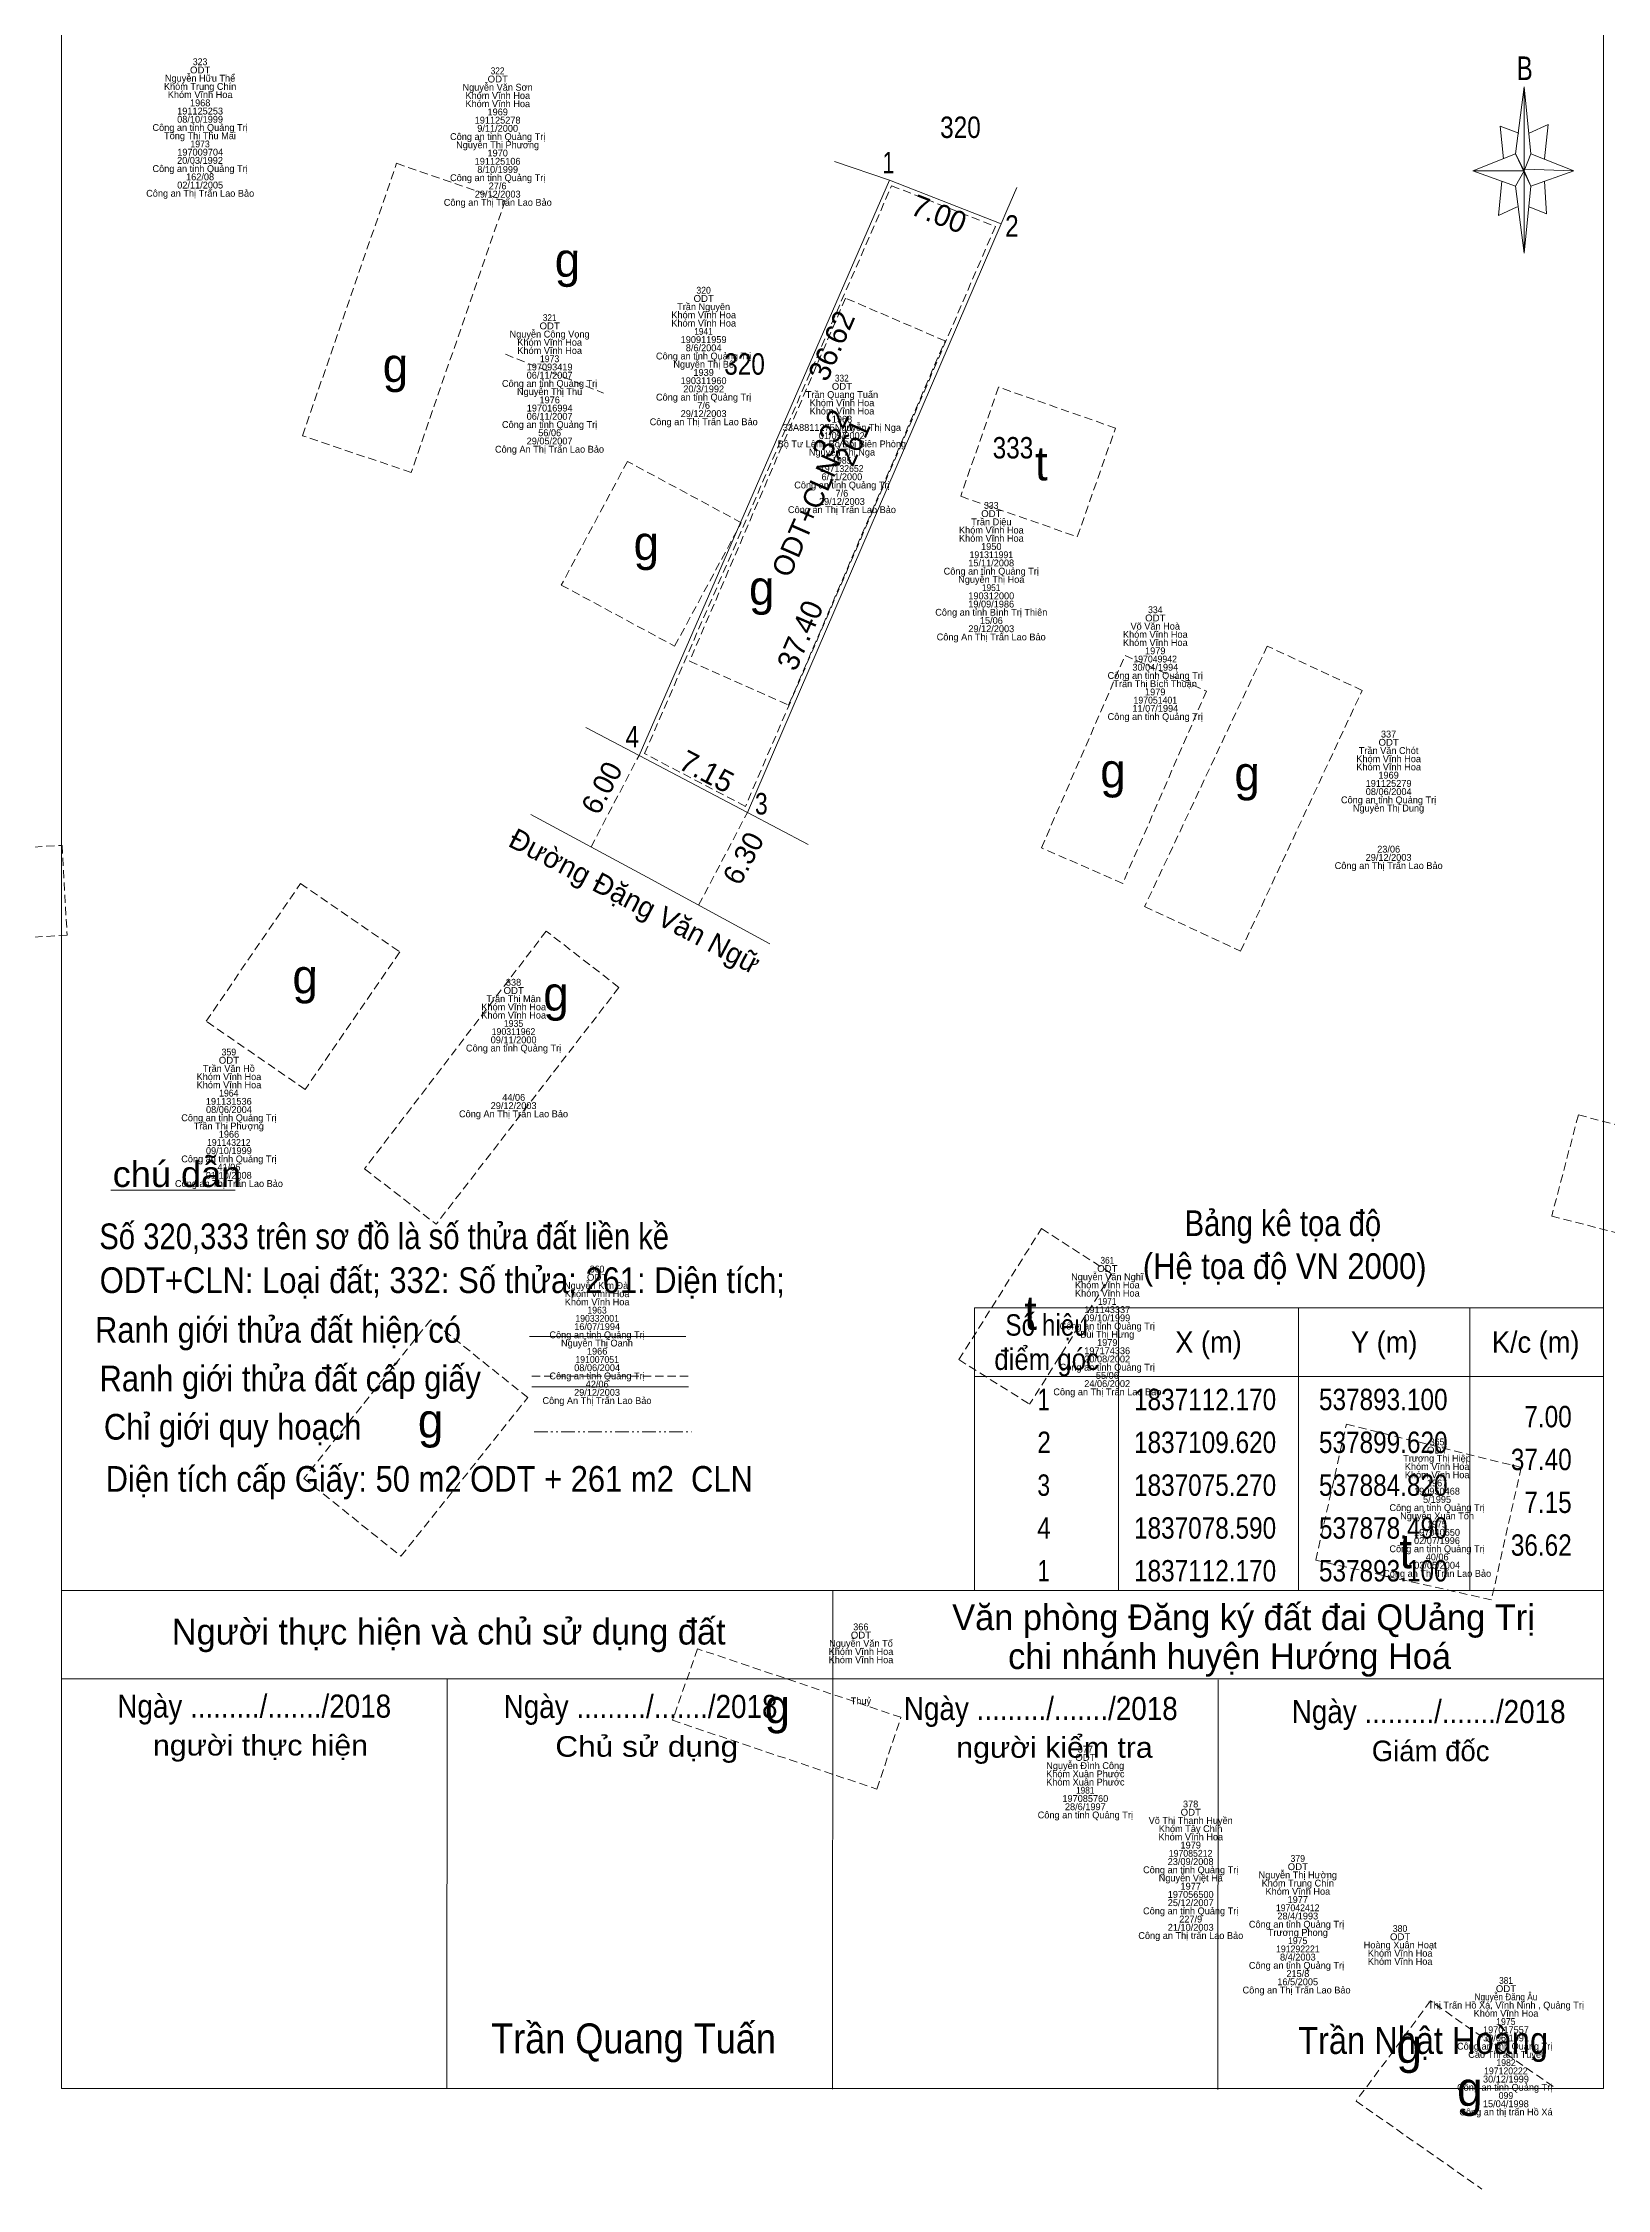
# Model space of a CAD drawing. Header units: metres. Extents: x 537497 to 538007, y 1836993 to 1837512.
# Drawn here: x 537843.7 to 537935, y 1836994.9 to 1837120.2 of the extents above; entities that cross this region are included whole.
import ezdxf
from ezdxf.enums import TextEntityAlignment as Align

# ---------------------------------------------------------------- set-up
doc = ezdxf.new("R2010")
doc.units = ezdxf.units.M
doc.header["$LTSCALE"] = 0.16
doc.linetypes.add('DASH_DOUBLE_DOT', pattern=[9.2, 5, -1.2, 0.3, -1.2, 0.3, -1.2])
doc.linetypes.add('MEDIUM_DASHED', pattern=[4.5, 3, -1.5])
for name, color, linetype, lineweight in [('1', 7, 'MEDIUM_DASHED', 13), ('10', 7, 'Continuous', 13), ('14', 7, 'MEDIUM_DASHED', 13), ('16', 7, 'Continuous', 13), ('17', 7, 'Continuous', 13), ('23', 7, 'Continuous', 13), ('5', 7, 'Continuous', 13), ('6', 7, 'Continuous', 13), ('63', 7, 'Continuous', 13)]:
    doc.layers.add(name, color=color, linetype=linetype, lineweight=lineweight)
doc.layers.add('15', color=7, linetype='Continuous')

msp = doc.modelspace()

# ---------------------------------------------------------------- linework, layer by layer
at = {"layer": '1'}
msp.add_lwpolyline([(537893.23, 1837111.85), (537899.29, 1837109.48), (537884.7, 1837075.62), (537878.81, 1837078.7)], close=True, dxfattribs=at)
at = {"layer": '10'}
for p, q in [((537878.49, 1837078.59), (537893.1, 1837112.17)), ((537900.55, 1837111.74), (537899.96, 1837110.4)), ((537884.82, 1837075.27), (537899.62, 1837109.62)), ((537888.36, 1837073.4), (537884.82, 1837075.27))]:
    msp.add_line(p, q, dxfattribs=at)
at = {"layer": '14'}
for p, q in [((537870.69, 1837102.01), (537876.41, 1837099.75)), ((537877.32, 1837065.05), (537866.65, 1837051.23)), ((537933.32, 1837057.61), (537939.8, 1837055.9)), ((537897.16, 1837043.32), (537901.29, 1837040.72)), ((537931.85, 1837000.88), (537924.69, 1837005.88)), ((537920.34, 1837000.04), (537927.69, 1836994.9))]:
    msp.add_line(p, q, dxfattribs=at)
for points in [[(537870.67, 1837110.97), (537865.19, 1837095.11), (537858.85, 1837097.26), (537864.34, 1837113.16)], [(537890.54, 1837105.29), (537881.44, 1837084.1), (537887.22, 1837081.53), (537896.35, 1837102.79)], [(537899.47, 1837100.1), (537897.27, 1837093.72), (537904.07, 1837091.36), (537906.3, 1837097.7)], [(537877.81, 1837095.76), (537873.95, 1837088.54), (537880.57, 1837084.97), (537884.46, 1837092.18)], [(537911.61, 1837082.35), (537906.72, 1837071.12), (537901.98, 1837073.2), (537906.86, 1837084.42)], [(537915.16, 1837084.98), (537908, 1837069.77), (537913.6, 1837067.17), (537920.7, 1837082.39)], [(537837.03, 1837067.64), (537836.7, 1837072.88), (537844.81, 1837073.34), (537845.11, 1837068.1)], [(537858.73, 1837071.11), (537864.53, 1837067.12), (537859.01, 1837059.1), (537853.22, 1837063.08)], [(537866.33, 1837045.64), (537858.93, 1837036.39), (537864.59, 1837031.85), (537872, 1837041.11)], [(537919.78, 1837039.55), (537929.98, 1837037.03), (537928.24, 1837029.3), (537917.99, 1837031.61)], [(537881.91, 1837026.44), (537880.44, 1837022.27), (537892.37, 1837018.25), (537893.78, 1837022.44)]]:
    msp.add_lwpolyline(points, close=True, dxfattribs=at)
for points in [[(537877.32, 1837065.05), (537873.07, 1837068.34), (537862.47, 1837054.46), (537866.65, 1837051.23)], [(537933.32, 1837057.61), (537931.76, 1837051.7), (537938.25, 1837050.03), (537939.8, 1837055.9)], [(537897.16, 1837043.32), (537901.98, 1837050.97), (537906.09, 1837048.33), (537901.29, 1837040.72)], [(537924.69, 1837005.88), (537920.34, 1837000.04), (537920.4, 1837000)]]:
    msp.add_lwpolyline(points, dxfattribs=at)
at = {"layer": '17'}
for p, q in [((537889.9, 1837113.26), (537893.1, 1837112.17)), ((537893.1, 1837112.17), (537899.62, 1837109.62)), ((537899.62, 1837109.62), (537899.96, 1837110.4)), ((537889.84, 1837095.8), (537890.83, 1837098.05)), ((537878.96, 1837071.48), (537872.18, 1837075.15)), ((537886.12, 1837067.6), (537878.96, 1837071.48)), ((537847.67, 1837053.21), (537854.91, 1837053.21)), ((537889.78, 1837000.74), (537889.8, 1837029.84)), ((537867.28, 1837000.76), (537867.3, 1837024.67)), ((537912.28, 1837000.72), (537912.3, 1837024.63))]:
    msp.add_line(p, q, dxfattribs=at)
at = {"layer": '17', "linetype": 'MEDIUM_DASHED'}
for p, q in [((537875.69, 1837073.25), (537878.49, 1837078.59)), ((537881.97, 1837069.85), (537884.82, 1837075.27))]:
    msp.add_line(p, q, dxfattribs=at)
at = {"layer": '23'}
for p, q in [((537875.38, 1837080.22), (537878.49, 1837078.59)), ((537878.49, 1837078.59), (537884.82, 1837075.27)), ((537888.36, 1837073.4), (537884.82, 1837075.27))]:
    msp.add_line(p, q, dxfattribs=at)
at = {"layer": '5'}
for p, q in [((537844.78, 1837000.78), (537844.78, 1837142.58)), ((537929.65, 1837113.72), (537930.15, 1837117.62)), ((537930.55, 1837113.72), (537933.05, 1837112.72)), ((537929.65, 1837111.82), (537927.15, 1837112.72)), ((537930.55, 1837111.82), (537930.15, 1837107.92)), ((537931.35, 1837112.12), (537931.45, 1837110.22)), ((537931.45, 1837110.22), (537930.45, 1837110.62))]:
    msp.add_line(p, q, dxfattribs=at)
for points in [[(537844.78, 1837142.58), (537934.78, 1837142.58), (537934.78, 1837000.78)], [(537930.45, 1837114.92), (537931.55, 1837115.42), (537931.35, 1837113.42)], [(537929.85, 1837114.92), (537928.75, 1837115.32), (537928.95, 1837113.42)], [(537930.15, 1837112.72), (537929.65, 1837113.72), (537927.15, 1837112.72)], [(537928.85, 1837112.12), (537928.65, 1837110.12), (537929.75, 1837110.62)], [(537930.15, 1837112.72), (537930.55, 1837111.82), (537933.05, 1837112.72)]]:
    msp.add_lwpolyline(points, dxfattribs=at)
for points in [[(537930.15, 1837117.62), (537930.55, 1837113.72), (537930.15, 1837112.72)], [(537930.15, 1837112.72), (537927.15, 1837112.72), (537929.65, 1837113.72), (537930.55, 1837111.82), (537933.05, 1837112.72), (537930.15, 1837112.82)], [(537930.15, 1837112.72), (537930.15, 1837107.92), (537929.65, 1837111.82)]]:
    msp.add_lwpolyline(points, close=True, dxfattribs=at)
at = {"layer": '6'}
for p, q in [((537872.09, 1837044.67), (537881.23, 1837044.67)), ((537872.23, 1837041.74), (537881.37, 1837041.74)), ((537844.78, 1837029.84), (537934.78, 1837029.84)), ((537844.78, 1837024.68), (537934.78, 1837024.68)), ((537934.78, 1837000.78), (537844.78, 1837000.78))]:
    msp.add_line(p, q, dxfattribs=at)
at = {"layer": '6', "linetype": 'MEDIUM_DASHED'}
msp.add_line((537872.23, 1837042.36), (537881.43, 1837042.36), dxfattribs=at)
at = {"layer": '63'}
for p, q in [((537906.48, 1837046.34), (537906.48, 1837029.84)), ((537916.98, 1837046.34), (537916.98, 1837029.84)), ((537926.98, 1837046.34), (537926.98, 1837029.84)), ((537898.08, 1837042.34), (537934.78, 1837042.34))]:
    msp.add_line(p, q, dxfattribs=at)
at = {"layer": '63', "linetype": 'DASH_DOUBLE_DOT'}
msp.add_line((537872.36, 1837039.11), (537881.56, 1837039.11), dxfattribs=at)
at = {"layer": '63'}
msp.add_lwpolyline([(537898.08, 1837046.34), (537934.78, 1837046.34), (537934.78, 1837029.84), (537898.08, 1837029.84)], close=True, dxfattribs=at)

# ---------------------------------------------------------------- texts
at = {"layer": '15'}
for s, width, p in [('323', 0.95, (537852.87, 1837118.89)), ('ODT', 1.05, (537852.875, 1837118.41)), ('ODT', 1.05, (537870.245, 1837117.88)), ('322', 0.9, (537870.235, 1837118.36)), ('1973', 0.95, (537852.87, 1837114.09)), ('ODT', 1.05, (537882.265, 1837105.07)), ('320', 0.95, (537882.26, 1837105.55)), ('321', 0.9, (537873.275, 1837103.95)), ('ODT', 1.05, (537873.275, 1837103.47)), ('1941', 0.9, (537882.255, 1837103.15)), ('1973', 0.95, (537873.27, 1837101.55)), ('ODT', 1.05, (537890.335, 1837099.94)), ('332', 0.9, (537890.325, 1837100.42)), ('197132652', 0.95, (537890.325, 1837095.14)), ('1985', 0.95, (537890.325, 1837095.62)), ('ODT', 1.05, (537899.055, 1837092.51)), ('333', 0.95, (537899.05, 1837092.99)), ('191311991', 0.95, (537899.055, 1837090.11)), ('1951', 0.9, (537899.045, 1837088.19)), ('ODT', 1.05, (537908.625, 1837086.42)), ('334', 0.95, (537908.625, 1837086.9)), ('197049942', 0.95, (537908.615, 1837084.02)), ('197051401', 0.95, (537908.625, 1837081.62)), ('ODT', 1.05, (537922.245, 1837079.16)), ('ODT', 1.05, (537871.175, 1837064.67)), ('1935', 0.95, (537871.165, 1837062.75)), ('359', 0.95, (537854.55, 1837061.08)), ('190311962', 0.95, (537871.165, 1837062.27)), ('ODT', 1.05, (537854.555, 1837060.6)), ('1964', 0.95, (537854.545, 1837058.68)), ('191143212', 0.95, (537854.545, 1837055.8)), ('361', 0.9, (537905.825, 1837048.92)), ('ODT', 1.05, (537876.045, 1837047.93)), ('360', 0.95, (537876.04, 1837048.41)), ('ODT', 1.05, (537905.825, 1837048.44)), ('1971', 0.9, (537905.815, 1837046.52)), ('190332001', 0.95, (537876.045, 1837045.53)), ('1963', 0.95, (537876.04, 1837046.01)), ('191007051', 0.95, (537876.045, 1837043.13)), ('ODT', 1.05, (537925.075, 1837037.84)), ('365', 0.95, (537925.075, 1837038.32)), ('1975', 0.95, (537925.065, 1837033.52)), ('ODT', 1.05, (537891.445, 1837027.04)), ('ODT', 1.05, (537904.545, 1837019.9)), ('1981', 0.9, (537904.535, 1837017.98)), ('ODT', 1.05, (537910.695, 1837016.7)), ('197085212', 0.95, (537910.685, 1837014.3)), ('ODT', 1.05, (537916.945, 1837013.52)), ('379', 0.95, (537916.94, 1837014)), ('197042412', 0.95, (537916.935, 1837011.12)), ('380', 0.95, (537922.91, 1837009.91)), ('191292221', 0.95, (537916.945, 1837008.72)), ('1975', 0.95, (537916.935, 1837009.2)), ('ODT', 1.05, (537922.915, 1837009.43)), ('Nguyễn Đăng Âu', 0.9, (537929.09, 1837005.92)), ('ODT', 1.05, (537929.095, 1837006.4)), ('381', 0.9, (537929.095, 1837006.88)), ('1975', 0.95, (537929.085, 1837004.48)), ('197120222', 0.95, (537929.085, 1837001.6)), ('1982', 0.95, (537929.095, 1837002.08)), ('099', 0.95, (537929.09, 1837000.16))]:
    msp.add_text(s, height=0.4, dxfattribs=dict(at, width=width)).set_placement(p, align=Align.CENTER)
for s, p in [('Khóm Trung Chín', (537852.87, 1837117.45)), ('Nguyễn Hữu Thể', (537852.87, 1837117.93)), ('Nguyễn Văn Sơn', (537870.235, 1837117.4)), ('Khóm Vĩnh Hoa', (537852.875, 1837116.97)), ('1968', (537852.875, 1837116.49)), ('Khóm Vĩnh Hoa', (537870.245, 1837116.92)), ('Khóm Vĩnh Hoa', (537870.245, 1837116.44)), ('Công an tỉnh Quảng Trị', (537852.87, 1837115.05)), ('08/10/1999', (537852.87, 1837115.53)), ('191125253', (537852.87, 1837116.01)), ('191125278', (537870.235, 1837115.48)), ('9/11/2000', (537870.24, 1837115)), ('1969', (537870.24, 1837115.96)), ('Tống Thị Thu Mai', (537852.865, 1837114.57)), ('Công an tỉnh Quảng Trị', (537870.24, 1837114.52)), ('Nguyễn Thị Phương', (537870.235, 1837114.04)), ('Công an tỉnh Quảng Trị', (537852.87, 1837112.65)), ('20/03/1992', (537852.865, 1837113.13)), ('197009704', (537852.875, 1837113.61)), ('191125106', (537870.235, 1837113.08)), ('8/10/1999', (537870.24, 1837112.6)), ('1970', (537870.24, 1837113.56)), ('Công an Thị Trấn Lao Bảo', (537852.875, 1837111.21)), ('02/11/2005', (537852.875, 1837111.69)), ('162/08', (537852.87, 1837112.17)), ('Công an tỉnh Quảng Trị', (537870.24, 1837112.12)), ('29/12/2003', (537870.24, 1837111.16)), ('27/6', (537870.235, 1837111.64)), ('Công an Thị Trấn Lao Bảo', (537870.245, 1837110.68)), ('Khóm Vĩnh Hoa', (537882.265, 1837104.11)), ('Trần Nguyên', (537882.26, 1837104.59)), ('Nguyễn Công Vọng', (537873.27, 1837102.99)), ('Khóm Vĩnh Hoa', (537873.275, 1837102.51)), ('Khóm Vĩnh Hoa', (537882.265, 1837103.63)), ('190911959', (537882.26, 1837102.67)), ('Khóm Vĩnh Hoa', (537873.275, 1837102.03)), ('Công an tỉnh Quảng Trị', (537882.26, 1837101.71)), ('Nguyễn Thị Bê', (537882.265, 1837101.23)), ('8/6/2004', (537882.26, 1837102.19)), ('Công an tỉnh Quảng Trị', (537873.27, 1837100.11)), ('06/11/2007', (537873.27, 1837100.59)), ('197093419', (537873.27, 1837101.07)), ('190311960', (537882.26, 1837100.27)), ('1939', (537882.26, 1837100.75)), ('Nguyễn Thị Thu', (537873.27, 1837099.63)), ('197016994', (537873.275, 1837098.67)), ('1976', (537873.275, 1837099.15)), ('Công an tỉnh Quảng Trị', (537882.26, 1837099.31)), ('20/3/1992', (537882.265, 1837099.79)), ('7/6', (537882.26, 1837098.83)), ('Trần Quang Tuấn', (537890.335, 1837099.46)), ('Khóm Vĩnh Hoa', (537890.335, 1837098.98)), ('Công an tỉnh Quảng Trị', (537873.27, 1837097.71)), ('06/11/2007', (537873.27, 1837098.19)), ('Công an Thị Trấn Lao Bảo', (537882.265, 1837097.87)), ('29/12/2003', (537882.26, 1837098.35)), ('33A8811275Nguyễn Thị Nga', (537890.33, 1837097.54)), ('Khóm Vĩnh Hoa', (537890.335, 1837098.5)), ('1968', (537890.335, 1837098.02)), ('Công An Thị Trấn Lao Bảo', (537873.265, 1837096.27)), ('29/05/2007', (537873.27, 1837096.75)), ('56/06', (537873.275, 1837097.23)), ('Bộ Tư Lệnh Bộ Đội Biên Phòng', (537890.33, 1837096.58)), ('Nguyễn Thị Nga', (537890.335, 1837096.1)), ('01/05/2002', (537890.325, 1837097.06)), ('Công an tỉnh Quảng Trị', (537890.33, 1837094.18)), ('6/11/2000', (537890.33, 1837094.66)), ('7/6', (537890.33, 1837093.7)), ('Công an Thị Trấn Lao Bảo', (537890.335, 1837092.74)), ('29/12/2003', (537890.33, 1837093.22)), ('Khóm Vĩnh Hoa', (537899.055, 1837091.55)), ('Trần Diệu', (537899.055, 1837092.03)), ('Khóm Vĩnh Hoa', (537899.055, 1837091.07)), ('1950', (537899.05, 1837090.59)), ('Công an tỉnh Quảng Trị', (537899.05, 1837089.15)), ('Nguyễn Thị Hoa', (537899.05, 1837088.67)), ('15/11/2008', (537899.045, 1837089.63)), ('190312000', (537899.05, 1837087.71)), ('Công an tỉnh Bình Trị Thiên', (537899.05, 1837086.75)), ('19/09/1986', (537899.045, 1837087.23)), ('15/06', (537899.055, 1837086.27)), ('Công An Thị Trấn Lao Bảo', (537899.045, 1837085.31)), ('29/12/2003', (537899.05, 1837085.79)), ('Khóm Vĩnh Hoa', (537908.625, 1837085.46)), ('Khóm Vĩnh Hoa', (537908.625, 1837084.98)), ('Võ Văn Hoà', (537908.62, 1837085.94)), ('1979', (537908.62, 1837084.5)), ('Công an tỉnh Quảng Trị', (537908.62, 1837083.06)), ('Trần Thị Bích Thuận', (537908.615, 1837082.58)), ('30/04/1994', (537908.625, 1837083.54)), ('11/07/1994', (537908.625, 1837081.14)), ('1979', (537908.62, 1837082.1)), ('Công an tỉnh Quảng Trị', (537908.62, 1837080.66)), ('Trần Văn Chót', (537922.24, 1837078.68)), ('337', (537922.24, 1837079.64)), ('Khóm Vĩnh Hoa', (537922.245, 1837078.2)), ('Khóm Vĩnh Hoa', (537922.245, 1837077.72)), ('08/06/2004', (537922.245, 1837076.28)), ('191125279', (537922.24, 1837076.76)), ('1969', (537922.24, 1837077.24)), ('Công an tỉnh Quảng Trị', (537922.24, 1837075.8)), ('Nguyễn Thị Dung', (537922.235, 1837075.32)), ('29/12/2003', (537922.24, 1837072.44)), ('23/06', (537922.245, 1837072.92)), ('Công an Thị Trấn Lao Bảo', (537922.245, 1837071.96)), ('338', (537871.165, 1837065.15)), ('Khóm Vĩnh Hoa', (537871.175, 1837063.71)), ('Trần Thị Mân', (537871.17, 1837064.19)), ('Khóm Vĩnh Hoa', (537871.175, 1837063.23)), ('Công an tỉnh Quảng Trị', (537871.17, 1837061.31)), ('09/11/2000', (537871.17, 1837061.79)), ('Trần Văn Hồ', (537854.55, 1837060.12)), ('Khóm Vĩnh Hoa', (537854.555, 1837059.64)), ('Khóm Vĩnh Hoa', (537854.555, 1837059.16)), ('08/06/2004', (537854.555, 1837057.72)), ('191131536', (537854.545, 1837058.2)), ('Công An Thị Trấn Lao Bảo', (537871.165, 1837057.47)), ('29/12/2003', (537871.17, 1837057.95)), ('44/06', (537871.175, 1837058.43)), ('Công an tỉnh Quảng Trị', (537854.55, 1837057.24)), ('Trần Thị Phượng', (537854.545, 1837056.76)), ('1966', (537854.555, 1837056.28)), ('Công an tỉnh Quảng Trị', (537854.55, 1837054.84)), ('09/10/1999', (537854.55, 1837055.32)), ('01/10/2008', (537854.545, 1837053.88)), ('41/06', (537854.555, 1837054.36)), ('Công an Thị Trấn Lao Bảo', (537854.555, 1837053.4)), ('Nguyễn Kim Đài', (537876.045, 1837047.45)), ('Nguyễn Văn Nghĩ', (537905.82, 1837047.96)), ('Khóm Vĩnh Hoa', (537905.825, 1837047.48)), ('Khóm Vĩnh Hoa', (537876.045, 1837046.97)), ('Khóm Vĩnh Hoa', (537876.045, 1837046.49)), ('Khóm Vĩnh Hoa', (537905.825, 1837047)), ('191143337', (537905.82, 1837046.04)), ('16/07/1994', (537876.045, 1837045.05)), ('Công an tỉnh Quảng Trị', (537905.82, 1837045.08)), ('09/10/1999', (537905.82, 1837045.56)), ('Công an tỉnh Quảng Trị', (537876.04, 1837044.57)), ('Nguyễn Thị Oanh', (537876.035, 1837044.09)), ('1966', (537876.045, 1837043.61)), ('Bùi Thị Hưng', (537905.82, 1837044.6)), ('197174336', (537905.815, 1837043.64)), ('1979', (537905.82, 1837044.12)), ('08/06/2004', (537876.045, 1837042.65)), ('Công an tỉnh Quảng Trị', (537905.82, 1837042.68)), ('20/08/2002', (537905.815, 1837043.16)), ('Công an tỉnh Quảng Trị', (537876.04, 1837042.17)), ('29/12/2003', (537876.04, 1837041.21)), ('42/06', (537876.045, 1837041.69)), ('Công an Thị Trấn Lao Bảo', (537905.825, 1837041.24)), ('24/06/2002', (537905.815, 1837041.72)), ('55/06', (537905.825, 1837042.2)), ('Công An Thị Trấn Lao Bảo', (537876.035, 1837040.73)), ('Trương Thị Hiệp', (537925.065, 1837037.36)), ('Khóm Vĩnh Hoa', (537925.075, 1837036.88)), ('Khóm Vĩnh Hoa', (537925.075, 1837036.4)), ('190950468', (537925.065, 1837035.44)), ('5/1995', (537925.07, 1837034.96)), ('1967', (537925.07, 1837035.92)), ('Công an tỉnh Quảng Trị', (537925.07, 1837034.48)), ('Nguyễn Xuân Tốn', (537925.07, 1837034)), ('02/07/1996', (537925.065, 1837032.56)), ('197040650', (537925.07, 1837033.04)), ('Công an tỉnh Quảng Trị', (537925.07, 1837032.08)), ('03/05/2004', (537925.075, 1837031.12)), ('40/06', (537925.075, 1837031.6)), ('Công an Thị Trấn Lao Bảo', (537925.075, 1837030.64)), ('366', (537891.435, 1837027.52)), ('Khóm Vĩnh Hoa', (537891.445, 1837026.08)), ('Nguyễn Văn Tố', (537891.445, 1837026.56)), ('Khóm Vĩnh Hoa', (537891.445, 1837025.6)), ('Thuỷ', (537891.44, 1837023.2)), ('377', (537904.54, 1837020.38)), ('Khóm Xuân Phước', (537904.54, 1837018.94)), ('Khóm Xuân Phước', (537904.54, 1837018.46)), ('Nguyễn Đình Công', (537904.535, 1837019.42)), ('197085760', (537904.54, 1837017.5)), ('Công an tỉnh Quảng Trị', (537904.54, 1837016.54)), ('28/6/1997', (537904.54, 1837017.02)), ('Võ Thị Thanh Huyền', (537910.69, 1837016.22)), ('378', (537910.685, 1837017.18)), ('Khóm Vĩnh Hoa', (537910.695, 1837015.26)), ('Khóm Tây Chín', (537910.685, 1837015.74)), ('1979', (537910.69, 1837014.78)), ('23/09/2008', (537910.685, 1837013.82)), ('Công an tỉnh Quảng Trị', (537910.69, 1837013.34)), ('Nguyễn Việt Hà', (537910.695, 1837012.86)), ('1977', (537910.69, 1837012.38)), ('Nguyễn Thị Hường', (537916.94, 1837013.04)), ('Khóm Trung Chín', (537916.94, 1837012.56)), ('Công an tỉnh Quảng Trị', (537910.69, 1837010.94)), ('25/12/2007', (537910.69, 1837011.42)), ('197056500', (537910.69, 1837011.9)), ('Khóm Vĩnh Hoa', (537916.945, 1837012.08)), ('1977', (537916.94, 1837011.6)), ('21/10/2003', (537910.69, 1837009.98)), ('227/9', (537910.69, 1837010.46)), ('Công an tỉnh Quảng Trị ', (537916.94, 1837010.16)), ('Trương Phong', (537916.945, 1837009.68)), ('28/4/1993', (537916.94, 1837010.64)), ('Công an Thị trấn Lao Bảo', (537910.695, 1837009.5)), ('Hoàng Xuân Hoạt', (537922.915, 1837008.95)), ('Khóm Vĩnh Hoa', (537922.915, 1837008.47)), ('Công an tỉnh Quảng Trị ', (537916.94, 1837007.76)), ('8/4/2003', (537916.945, 1837008.24)), ('215/8', (537916.945, 1837007.28)), ('Khóm Vĩnh Hoa', (537922.915, 1837007.99)), ('Công an Thị Trấn Lao Bảo ', (537916.945, 1837006.32)), ('16/5/2005', (537916.935, 1837006.8)), ('Thị Trấn Hồ Xá, Vĩnh Ninh , Quảng Trị', (537929.095, 1837005.44)), ('Khóm Vĩnh Hoa', (537929.095, 1837004.96)), ('30/06/1991', (537929.095, 1837003.52)), ('197017557', (537929.09, 1837004)), ('Công an tỉnh Quảng Trị ', (537929.09, 1837003.04)), ('Cao Thị ánh Tuyết', (537929.09, 1837002.56)), ('30/12/1999', (537929.09, 1837001.12)), ('Công an tỉnh Quảng Trị ', (537929.09, 1837000.64)), ('15/04/1998', (537929.085, 1836999.68)), ('Công an thị trấn Hồ Xá', (537929.09, 1836999.2))]:
    msp.add_text(s, height=0.4, dxfattribs=at).set_placement(p, align=Align.CENTER)
at = {"layer": '16'}
for s, p in [('g', (537873.57, 1837106.53)), ('g', (537863.53, 1837100.39)), ('t', (537901.6, 1837094.65)), ('g', (537878.17, 1837090)), ('g', (537884.91, 1837087.39)), ('g', (537905.41, 1837076.72)), ('g', (537913.24, 1837076.55)), ('g', (537858.26, 1837064.7)), ('g', (537872.9, 1837063.69)), ('t', (537900.97, 1837045.06)), ('g', (537865.58, 1837038.77)), ('t', (537922.87, 1837031.14)), ('g', (537885.82, 1837022.09)), ('g', (537922.7, 1837002.26)), ('g', (537926.24, 1836999.75))]:
    msp.add_text(s, height=2, dxfattribs=at).set_placement(p)
at = {"layer": '17', "width": 1.05}
msp.add_text('332', height=1.2, rotation=66.295, dxfattribs=at).set_placement((537890.218, 1837097.154), align=Align.CENTER)
at = {"layer": '17'}
for s, rotation, p in [('261', 66.295, (537891.504, 1837096.609)), ('ODT+CLN', 66.295, (537888.796, 1837092.349)), ('6.00', 62.178, (537876.848, 1837076.425)), ('Đường Đặng Văn Ngữ', 332.281, (537877.961, 1837069.563)), ('6.30', 62.178, (537885.108, 1837072.315))]:
    msp.add_text(s, height=1.2, rotation=rotation, dxfattribs=at).set_placement(p, align=Align.CENTER)
at = {"layer": '5', "width": 0.75}
msp.add_text('B', height=1.378, dxfattribs=at).set_placement((537930.19, 1837118.02), align=Align.CENTER)
at = {"layer": '6'}
for s, height, width, p in [('chú dẫn', 1.5, 1.05, (537851.52, 1837053.4)), ('Bảng kê tọa độ', 1.5, 0.85, (537916.07, 1837050.54)), ('(Hệ tọa độ VN 2000)', 1.5, 0.9, (537916.175, 1837048.03)), ('Ranh giới thửa đất hiện có ', 1.5, 0.9, (537857.67, 1837044.31)), ('Ranh giới thửa đất cấp giấy', 1.5, 0.9, (537858.13, 1837041.47)), ('Chỉ giới quy hoạch', 1.5, 0.9, (537854.77, 1837038.65)), ('Ngày ........./......./2018', 1.35, 0.9, (537856.03, 1837022.42)), ('Ngày ........./......./2018', 1.35, 0.9, (537878.58, 1837022.4)), ('Ngày ........./......./2018', 1.35, 0.9, (537901.94, 1837022.28)), ('Ngày ........./......./2018', 1.35, 0.9, (537924.58, 1837022.1)), ('người thực hiện', 1.2, 1.1, (537856.395, 1837020.21)), ('Chủ sử dụng', 1.2, 1.15, (537878.94, 1837020.14)), ('người kiểm tra', 1.2, 1.1, (537902.74, 1837020.08)), ('Trần Quang Tuấn', 1.75, 0.9, (537878.17, 1837002.82)), ('Trần Nhật Hoàng', 1.58, 0.9, (537924.255, 1837002.79))]:
    msp.add_text(s, height=height, dxfattribs=dict(at, width=width)).set_placement(p, align=Align.CENTER)
for s, width, p in [('Số 320,333 trên sơ đồ là số thửa đất liền kề', 0.85, (537846.99, 1837049.77)), ('ODT+CLN: Loại đất; 332: Số thửa; 261: Diện tích;', 0.9, (537847.01, 1837047.21)), ('Diện tích cấp Giấy: 50 m2 ODT + 261 m2  CLN', 0.9, (537847.36, 1837035.61))]:
    msp.add_text(s, height=1.5, dxfattribs=dict(at, width=width)).set_placement(p)
for s, height, p in [(' Văn phòng Đăng ký đất đai QUảng Trị', 1.5, (537913.495, 1837027.53)), ('Người thực hiện và chủ sử dụng đất', 1.5, (537867.38, 1837026.69)), ('chi nhánh huyện Hướng Hoá', 1.5, (537912.96, 1837025.26)), ('Giám đốc', 1.2, (537924.695, 1837019.88))]:
    msp.add_text(s, height=height, dxfattribs=at).set_placement(p, align=Align.CENTER)
at = {"layer": '63'}
for s, width, p in [('320', 0.85, (537897.25, 1837114.64)), ('320', 0.85, (537884.65, 1837100.82)), ('333', 0.85, (537900.315, 1837095.93)), ('Số hiệu', 0.85, (537902.28, 1837044.72)), ('điểm góc', 0.9, (537902.28, 1837042.72)), ('X (m)', 0.95, (537911.73, 1837043.72)), ('Y (m)', 0.95, (537921.985, 1837043.72)), ('K/c (m)', 0.95, (537930.825, 1837043.72)), (' 1', 0.75, (537901.93, 1837040.37)), ('1837112.170', 0.85, (537911.53, 1837040.37)), ('537893.100', 0.85, (537921.93, 1837040.37)), (' 2', 0.85, (537901.935, 1837037.87)), ('1837109.620', 0.85, (537911.53, 1837037.87)), ('537899.620', 0.85, (537921.93, 1837037.87)), (' 3', 0.8, (537901.925, 1837035.37)), ('1837075.270', 0.85, (537911.53, 1837035.37)), ('537884.820', 0.85, (537921.93, 1837035.37)), (' 4', 0.85, (537901.93, 1837032.87)), ('1837078.590', 0.85, (537911.53, 1837032.87)), ('537878.490', 0.85, (537921.93, 1837032.87)), (' 1', 0.75, (537901.93, 1837030.37)), ('1837112.170', 0.85, (537911.53, 1837030.37)), ('537893.100', 0.85, (537921.93, 1837030.37))]:
    msp.add_text(s, height=1.25, dxfattribs=dict(at, width=width)).set_placement(p, align=Align.CENTER)
for s, width, p in [(' 1', 0.75, (537893.4, 1837112.58)), (' 2', 0.85, (537900.65, 1837108.88)), (' 4', 0.85, (537878.49, 1837079.06)), (' 3', 0.8, (537886, 1837075.15)), ('7.00', 0.85, (537932.93, 1837039.37)), ('37.40', 0.85, (537932.93, 1837036.87)), ('7.15', 0.85, (537932.93, 1837034.37)), ('36.62', 0.85, (537932.93, 1837031.87))]:
    msp.add_text(s, height=1.25, dxfattribs=dict(at, width=width)).set_placement(p, align=Align.RIGHT)
for s, rotation, p in [('7.00', 338.639, (537895.767, 1837109.619)), ('36.62', 66.487, (537890.299, 1837102.266)), ('37.40', 66.691, (537888.464, 1837085.363)), ('7.15', 332.324, (537882.155, 1837077.106))]:
    msp.add_text(s, height=1.25, rotation=rotation, dxfattribs=at).set_placement(p, align=Align.CENTER)

doc.saveas('drawing.dxf')
